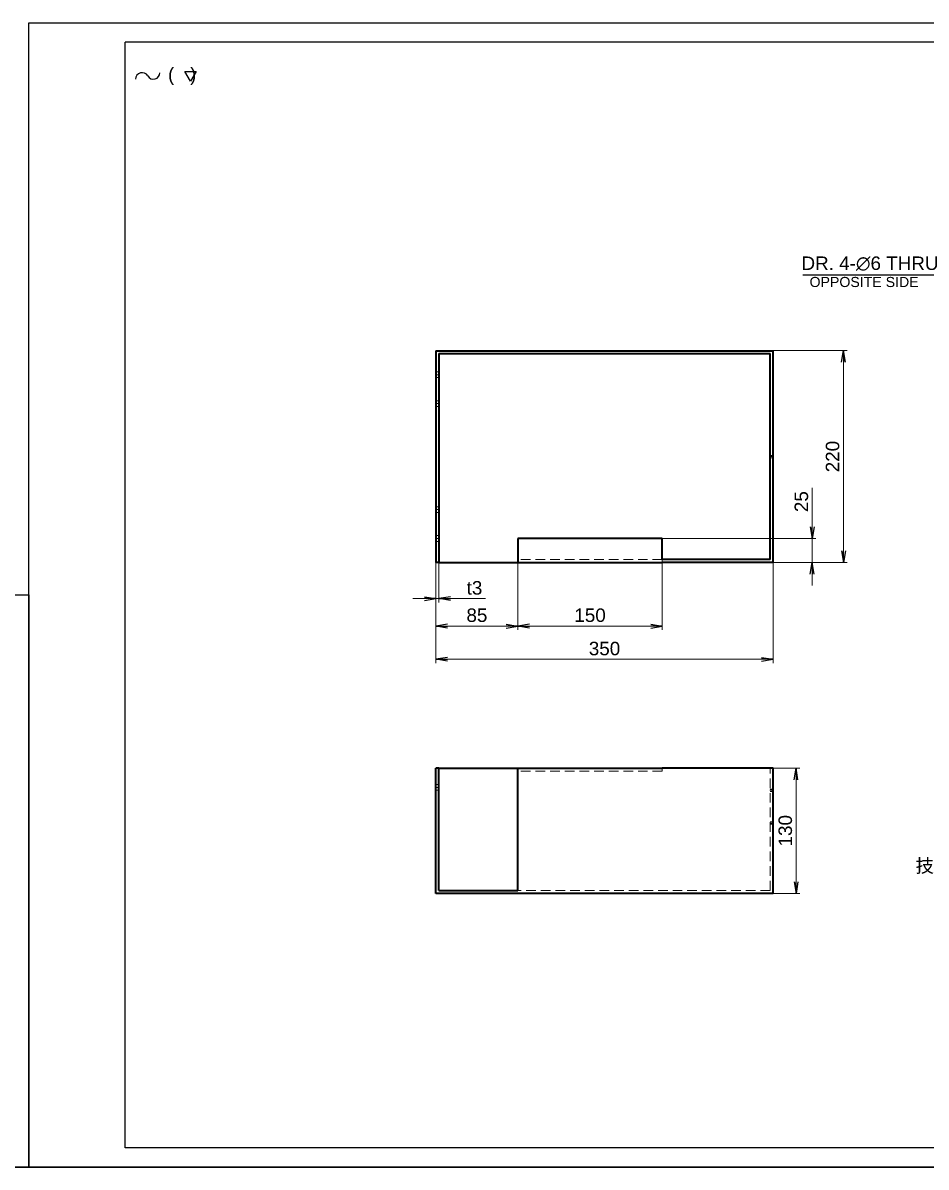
# Model space of a CAD drawing. Header units: millimetres. Extents: x -1727 to 307751, y -105919 to 6637.
# Drawn here: x 7528 to 8466, y -8118 to -6930 of the extents above; entities that cross this region are included whole.
import ezdxf

# ---------------------------------------------------------------- set-up
doc = ezdxf.new("R2010")
doc.units = ezdxf.units.MM
doc.linetypes.add('CENTER-HOKUTO', pattern=[23, 20, -1, 1, -1])
doc.linetypes.add('HIDDEN-HOKUTO', pattern=[3.8, 2.5, -1.3])
doc.layers.add('A3', color=7, linetype='Continuous', plot=False)
for name, color, linetype in [('AM_7', 2, 'CENTER-HOKUTO'), ('AM_HID', 1, 'HIDDEN-HOKUTO'), ('AM_VIS', 7, 'Continuous'), ('TITLE_FRAME', 7, 'Continuous'), ('WORD_DIM', 253, 'Continuous')]:
    doc.layers.add(name, color=color, linetype=linetype)
doc.layers.add('SOLID LINE', color=7, linetype='Continuous', lineweight=30)
doc.styles.get("Standard").update_dxf_attribs({"font": 'arial.ttf'})
doc.dimstyles.new('STANDARD 1-4', dxfattribs={"dimscale": 4, "dimtxt": 3.5, "dimasz": 3, "dimexe": 1, "dimexo": 0, "dimgap": 1, "dimtad": 3, "dimdsep": 46, "dimtxsty": 'Standard', "dimblk1": 'OPEN', "dimblk2": 'OPEN', "dimsah": 1, "dimcen": 0, "dimclrd": 256, "dimclre": 256, "dimclrt": 3, "dimazin": 2, "dimtfac": 1, "dimtmove": 0, "dimatfit": 3, "dimldrblk": 'OPEN', "dimfxl": 0, "dimtolj": 1, "dimtzin": 0, "dimlwd": 13, "dimlwe": 13, "dimarcsym": 0})
doc.dimstyles.new('STANDARD1-4', dxfattribs={"dimscale": 4, "dimtxt": 3.5, "dimasz": 3, "dimexe": 1, "dimexo": 0, "dimgap": 1, "dimtad": 3, "dimdsep": 46, "dimtxsty": 'Standard', "dimblk1": 'OPEN', "dimblk2": 'OPEN', "dimsah": 1, "dimcen": 0, "dimclrd": 256, "dimclre": 256, "dimclrt": 3, "dimazin": 2, "dimtfac": 1, "dimtmove": 0, "dimatfit": 3, "dimldrblk": 'OPEN', "dimfxl": 0, "dimtolj": 1, "dimlwd": 25, "dimlwe": 25, "dimarcsym": 0})

# ---------------------------------------------------------------- blocks, each defined once
blk = doc.blocks.new('_OPEN')
at = {"color": 0}
for p, q in [((-1, 0.167), (0, 0)), ((-1, -0.167), (0, 0)), ((0, 0), (-1, 0))]:
    blk.add_line(p, q, dxfattribs=at)
blk = doc.blocks.new('*D300')
at = {"layer": 'DEFPOINTS', "color": 0, "linetype": 'Continuous', "transparency": 16777216}
for p in [(7956.7, -7490.3), (8041.7, -7490.3), (8041.7, -7556.3)]:
    blk.add_point(p, dxfattribs=at)
at = {"layer": 'WORD_DIM', "linetype": 'Continuous', "lineweight": 13, "transparency": 16777216}
for p, q in [((7956.7, -7490.3), (7956.7, -7560.3)), ((8041.7, -7490.3), (8041.7, -7560.3)), ((7968.7, -7556.3), (8029.7, -7556.3))]:
    blk.add_line(p, q, dxfattribs=at)
at = {"layer": 'WORD_DIM', "linetype": 'Continuous', "lineweight": 13, "transparency": 16777216, "xscale": 12, "yscale": 12, "zscale": 12, "rotation": 180}
blk.add_blockref('_OPEN', (7956.7, -7556.3), dxfattribs=at)
at = {"layer": 'WORD_DIM', "linetype": 'Continuous', "lineweight": 13, "transparency": 16777216, "xscale": 12, "yscale": 12, "zscale": 12}
blk.add_blockref('_OPEN', (8041.7, -7556.3), dxfattribs=at)
at = {"layer": 'WORD_DIM', "color": 3, "linetype": 'Continuous', "transparency": 16777216, "insert": (7999.2, -7545.1), "char_height": 14, "attachment_point": 5}
blk.add_mtext('\\A1;85', dxfattribs=at)
blk = doc.blocks.new('*D301')
at = {"layer": 'DEFPOINTS', "color": 0, "linetype": 'Continuous', "transparency": 16777216}
for p in [(8041.7, -7490.3), (8191.7, -7487.3), (8191.7, -7556.3)]:
    blk.add_point(p, dxfattribs=at)
at = {"layer": 'WORD_DIM', "linetype": 'Continuous', "lineweight": 13, "transparency": 16777216}
for p, q in [((8041.7, -7490.3), (8041.7, -7560.3)), ((8191.7, -7487.3), (8191.7, -7560.3)), ((8053.7, -7556.3), (8179.7, -7556.3))]:
    blk.add_line(p, q, dxfattribs=at)
at = {"layer": 'WORD_DIM', "linetype": 'Continuous', "lineweight": 13, "transparency": 16777216, "xscale": 12, "yscale": 12, "zscale": 12, "rotation": 180}
blk.add_blockref('_OPEN', (8041.7, -7556.3), dxfattribs=at)
at = {"layer": 'WORD_DIM', "linetype": 'Continuous', "lineweight": 13, "transparency": 16777216, "xscale": 12, "yscale": 12, "zscale": 12}
blk.add_blockref('_OPEN', (8191.7, -7556.3), dxfattribs=at)
at = {"layer": 'WORD_DIM', "color": 3, "linetype": 'Continuous', "transparency": 16777216, "insert": (8116.7, -7545.1), "char_height": 14, "attachment_point": 5}
blk.add_mtext('\\A1;150', dxfattribs=at)
blk = doc.blocks.new('*D302')
at = {"layer": 'DEFPOINTS', "color": 0, "linetype": 'Continuous', "transparency": 16777216}
for p in [(8191.7, -7465.3), (8347.3, -7465.3), (8306.7, -7490.3)]:
    blk.add_point(p, dxfattribs=at)
at = {"layer": 'WORD_DIM', "linetype": 'Continuous', "lineweight": 13, "transparency": 16777216}
for p, q in [((8347.3, -7453.3), (8347.3, -7412.9)), ((8191.7, -7465.3), (8351.3, -7465.3)), ((8347.3, -7490.3), (8347.3, -7465.3)), ((8306.7, -7490.3), (8351.3, -7490.3)), ((8347.3, -7502.3), (8347.3, -7514.3))]:
    blk.add_line(p, q, dxfattribs=at)
at = {"layer": 'WORD_DIM', "linetype": 'Continuous', "lineweight": 13, "transparency": 16777216, "xscale": 12, "yscale": 12, "zscale": 12}
for p, rotation in [((8347.3, -7465.3), 270), ((8347.3, -7490.3), 90)]:
    blk.add_blockref('_OPEN', p, dxfattribs=dict(at, rotation=rotation))
at = {"layer": 'WORD_DIM', "color": 3, "linetype": 'Continuous', "transparency": 16777216, "insert": (8336.2, -7427.1), "char_height": 14, "attachment_point": 5, "rotation": 90}
blk.add_mtext('\\A1;25', dxfattribs=at)
blk = doc.blocks.new('*D303')
at = {"layer": 'DEFPOINTS', "color": 0, "linetype": 'Continuous', "transparency": 16777216}
for p in [(7956.7, -7490.3), (7959.7, -7490.3), (7959.7, -7527.8)]:
    blk.add_point(p, dxfattribs=at)
at = {"layer": 'WORD_DIM', "linetype": 'Continuous', "lineweight": 13, "transparency": 16777216}
for p, q in [((7956.7, -7490.3), (7956.7, -7531.8)), ((7959.7, -7490.3), (7959.7, -7531.8)), ((7944.7, -7527.8), (7932.7, -7527.8)), ((7956.7, -7527.8), (7959.7, -7527.8)), ((7971.7, -7527.8), (8008.2, -7527.8))]:
    blk.add_line(p, q, dxfattribs=at)
at = {"layer": 'WORD_DIM', "linetype": 'Continuous', "lineweight": 13, "transparency": 16777216, "xscale": 12, "yscale": 12, "zscale": 12}
blk.add_blockref('_OPEN', (7956.7, -7527.8), dxfattribs=at)
at = {"layer": 'WORD_DIM', "linetype": 'Continuous', "lineweight": 13, "transparency": 16777216, "xscale": 12, "yscale": 12, "zscale": 12, "rotation": 180}
blk.add_blockref('_OPEN', (7959.7, -7527.8), dxfattribs=at)
at = {"layer": 'WORD_DIM', "color": 3, "linetype": 'Continuous', "transparency": 16777216, "insert": (7996.7, -7516.7), "char_height": 14, "attachment_point": 5}
blk.add_mtext('\\A1;t3', dxfattribs=at)
blk = doc.blocks.new('*D304')
at = {"layer": 'DEFPOINTS', "color": 0, "linetype": 'Continuous', "ltscale": 5, "transparency": 16777216}
for p in [(8306.7, -7270.3), (8379.8, -7270.3), (8306.7, -7490.3)]:
    blk.add_point(p, dxfattribs=at)
at = {"layer": 'WORD_DIM', "linetype": 'Continuous', "lineweight": 13, "ltscale": 5, "transparency": 16777216}
for p, q in [((8306.7, -7270.3), (8383.8, -7270.3)), ((8379.8, -7478.3), (8379.8, -7282.3)), ((8306.7, -7490.3), (8383.8, -7490.3))]:
    blk.add_line(p, q, dxfattribs=at)
at = {"layer": 'WORD_DIM', "linetype": 'Continuous', "lineweight": 13, "ltscale": 5, "transparency": 16777216, "xscale": 12, "yscale": 12, "zscale": 12}
for p, rotation in [((8379.8, -7270.3), 90), ((8379.8, -7490.3), 270)]:
    blk.add_blockref('_OPEN', p, dxfattribs=dict(at, rotation=rotation))
at = {"layer": 'WORD_DIM', "color": 3, "linetype": 'Continuous', "ltscale": 5, "transparency": 16777216, "insert": (8368.6, -7380.3), "char_height": 14, "attachment_point": 5, "rotation": 90}
blk.add_mtext('\\A1;220', dxfattribs=at)
blk = doc.blocks.new('*D305')
at = {"layer": 'DEFPOINTS', "color": 0, "linetype": 'Continuous', "ltscale": 5, "transparency": 16777216}
for p in [(7956.7, -7490.3), (8306.7, -7490.3), (7956.7, -7590.8)]:
    blk.add_point(p, dxfattribs=at)
at = {"layer": 'WORD_DIM', "linetype": 'Continuous', "lineweight": 13, "ltscale": 5, "transparency": 16777216}
for p, q in [((7956.7, -7490.3), (7956.7, -7594.8)), ((8306.7, -7490.3), (8306.7, -7594.8)), ((8294.7, -7590.8), (7968.7, -7590.8))]:
    blk.add_line(p, q, dxfattribs=at)
at = {"layer": 'WORD_DIM', "linetype": 'Continuous', "lineweight": 13, "ltscale": 5, "transparency": 16777216, "xscale": 12, "yscale": 12, "zscale": 12, "rotation": 180}
blk.add_blockref('_OPEN', (7956.7, -7590.8), dxfattribs=at)
at = {"layer": 'WORD_DIM', "linetype": 'Continuous', "lineweight": 13, "ltscale": 5, "transparency": 16777216, "xscale": 12, "yscale": 12, "zscale": 12}
blk.add_blockref('_OPEN', (8306.7, -7590.8), dxfattribs=at)
at = {"layer": 'WORD_DIM', "color": 3, "linetype": 'Continuous', "ltscale": 5, "transparency": 16777216, "insert": (8131.7, -7579.7), "char_height": 14, "attachment_point": 5}
blk.add_mtext('\\A1;350', dxfattribs=at)
blk = doc.blocks.new('*D315')
at = {"layer": 'DEFPOINTS', "color": 0, "linetype": 'Continuous', "ltscale": 5, "transparency": 16777216}
for p in [(8553.1, -7292.8), (8556.3, -7297.9)]:
    blk.add_point(p, dxfattribs=at)
at = {"layer": 'WORD_DIM', "linetype": 'Continuous', "lineweight": 25, "ltscale": 5, "transparency": 16777216}
for p, q in [((8337.8, -7191.5), (8489.8, -7191.5)), ((8489.8, -7191.5), (8546.8, -7282.6))]:
    blk.add_line(p, q, dxfattribs=at)
at = {"layer": 'WORD_DIM', "linetype": 'Continuous', "lineweight": 25, "ltscale": 5, "transparency": 16777216, "xscale": 12, "yscale": 12, "zscale": 12, "rotation": 302.0153356757864}
blk.add_blockref('_OPEN', (8553.1, -7292.8), dxfattribs=at)
at = {"layer": 'WORD_DIM', "color": 3, "linetype": 'Continuous', "ltscale": 5, "transparency": 16777216, "insert": (8407.4, -7180), "char_height": 14, "attachment_point": 5}
blk.add_mtext('\\A1;DR. 4-∅6 THRU', dxfattribs=at)
blk = doc.blocks.new('shiage0')
at = {"layer": 'WORD_DIM', "color": 3, "linetype": 'Continuous'}
for centre, start, end in [((1.69, 0), 30, 180), ((4.61, 1.69), 210, 0)]:
    blk.add_arc(centre, 1.69, start, end, dxfattribs=at)
blk = doc.blocks.new('12')
at = {"layer": 'TITLE_FRAME', "color": 3, "linetype": 'Continuous'}
blk.add_lwpolyline([(20.46, 3.03), (19.01, 5.53), (21.9, 5.53)], close=True, dxfattribs=at)
blk.add_blockref('shiage0', (6.23, 3.56), dxfattribs=at)
blk.add_text('(   )', height=3.5, dxfattribs=at).set_placement((14.64, 3.08))
blk = doc.blocks.new('*D341')
at = {"layer": 'DEFPOINTS', "color": 0, "linetype": 'Continuous', "ltscale": 5, "transparency": 16777216}
for p in [(8306.7, -7703.8), (8306.7, -7833.8), (8330.6, -7833.8)]:
    blk.add_point(p, dxfattribs=at)
at = {"layer": 'WORD_DIM', "linetype": 'Continuous', "lineweight": 13, "ltscale": 5, "transparency": 16777216}
for p, q in [((8306.7, -7703.8), (8334.6, -7703.8)), ((8330.6, -7715.8), (8330.6, -7821.8)), ((8306.7, -7833.8), (8334.6, -7833.8))]:
    blk.add_line(p, q, dxfattribs=at)
at = {"layer": 'WORD_DIM', "linetype": 'Continuous', "lineweight": 13, "ltscale": 5, "transparency": 16777216, "xscale": 12, "yscale": 12, "zscale": 12}
for p, rotation in [((8330.6, -7703.8), 90), ((8330.6, -7833.8), 270)]:
    blk.add_blockref('_OPEN', p, dxfattribs=dict(at, rotation=rotation))
at = {"layer": 'WORD_DIM', "color": 3, "linetype": 'Continuous', "ltscale": 5, "transparency": 16777216, "insert": (8319.5, -7768.8), "char_height": 14, "attachment_point": 5, "rotation": 90}
blk.add_mtext('\\A1;130', dxfattribs=at)

msp = doc.modelspace()

# ---------------------------------------------------------------- linework, layer by layer
msp.add_line((538.05434, -8118.07641), (39955.55791, -8118.07641))
at = {"layer": 'A3', "linetype": 'Continuous'}
for points in [[(7534.05394, -6929.98265), (9214.05394, -6929.98265), (9214.05394, -8117.98265), (7534.05394, -8117.98265)], [(6694.05394, -7523.98265), (7534.05394, -7523.98265), (7534.05394, -8117.98265), (6694.05394, -8117.98265)]]:
    msp.add_lwpolyline(points, close=True, dxfattribs=at)
at = {"layer": 'AM_7', "lineweight": 13, "ltscale": 4}
for p, q in [((7956.40799, -7295.33363), (7960.0076, -7295.33363)), ((7956.40799, -7325.33363), (7960.0076, -7325.33363)), ((8307.00809, -7380.33363), (8303.4075, -7380.33363)), ((7956.40799, -7435.33357), (7960.0076, -7435.33357)), ((7956.40799, -7465.33357), (7960.0076, -7465.33357)), ((7956.40799, -7723.84028), (7960.0076, -7723.84028)), ((8307.00809, -7726.84028), (8303.4075, -7726.84028)), ((8307.00809, -7760.84028), (8303.4075, -7760.84028))]:
    msp.add_line(p, q, dxfattribs=at)
at = {"layer": 'AM_HID', "lineweight": 13, "ltscale": 4}
for p, q in [((7956.70779, -7292.33363), (7959.70779, -7292.33363)), ((7956.70779, -7298.33363), (7959.70779, -7298.33363)), ((7956.70779, -7322.33363), (7959.70779, -7322.33363)), ((7956.70779, -7328.33363), (7959.70779, -7328.33363)), ((8306.70779, -7379.10413), (8303.70779, -7379.10413)), ((8306.70779, -7379.10413), (8303.70779, -7379.10413)), ((8306.70779, -7381.56312), (8303.70779, -7381.56312)), ((8306.70779, -7381.56312), (8303.70779, -7381.56312)), ((7956.70779, -7432.33357), (7959.70779, -7432.33357)), ((7956.70779, -7438.33357), (7959.70779, -7438.33357)), ((7956.70779, -7462.33357), (7959.70779, -7462.33357)), ((7956.70779, -7468.33357), (7959.70779, -7468.33357)), ((8191.70779, -7487.33363), (8041.70779, -7487.33363)), ((8191.70779, -7706.84028), (8041.70779, -7706.84028)), ((8191.70779, -7706.84028), (8191.70779, -7703.84028)), ((8303.70779, -7830.84028), (8303.70779, -7703.84028)), ((7956.70779, -7720.84028), (7959.70779, -7720.84028)), ((7956.70779, -7720.84028), (7959.70779, -7720.84028)), ((7956.70779, -7720.84028), (7959.70779, -7720.84028)), ((7956.70779, -7720.84028), (7959.70779, -7720.84028)), ((7956.70779, -7726.84028), (7959.70779, -7726.84028)), ((7956.70779, -7726.84028), (7959.70779, -7726.84028)), ((7956.70779, -7726.84028), (7959.70779, -7726.84028)), ((7956.70779, -7726.84028), (7959.70779, -7726.84028)), ((8306.70779, -7725.61079), (8303.70779, -7725.61079)), ((8306.70779, -7728.06977), (8303.70779, -7728.06977)), ((8306.70779, -7759.61079), (8303.70779, -7759.61079)), ((8306.70779, -7762.06977), (8303.70779, -7762.06977)), ((8303.70779, -7830.84028), (8041.70779, -7830.84028))]:
    msp.add_line(p, q, dxfattribs=at)
at = {"layer": 'AM_VIS', "linetype": 'Continuous'}
for p, q in [((9194.05394, -6949.98265), (7634.05394, -6949.98265)), ((7634.05394, -8097.98265), (7634.05394, -6949.98265)), ((9194.05394, -8097.98265), (7634.05394, -8097.98265))]:
    msp.add_line(p, q, dxfattribs=at)
at = {"layer": 'AM_VIS', "color": 7, "lineweight": 35, "ltscale": 4}
for p, q in [((7956.70779, -7270.3335), (8306.70779, -7270.3335)), ((7956.70779, -7270.3335), (7956.70779, -7490.33363)), ((8306.70779, -7490.33363), (8306.70779, -7270.3335)), ((7959.70779, -7273.3335), (7959.70779, -7490.33363)), ((7959.70779, -7273.3335), (8303.70779, -7273.3335)), ((8303.70779, -7487.33363), (8303.70779, -7273.3335)), ((8041.70779, -7465.33363), (8041.70779, -7490.33363)), ((8191.70779, -7465.33363), (8041.70779, -7465.33363)), ((8191.70779, -7487.33363), (8191.70779, -7465.33363)), ((7959.70779, -7490.33363), (7956.70779, -7490.33363)), ((7959.70779, -7490.33363), (8041.70779, -7490.33363)), ((8041.70779, -7490.33363), (8191.70779, -7490.33363)), ((8303.70779, -7487.33363), (8191.70779, -7487.33363)), ((8306.70779, -7490.33363), (8191.70779, -7490.33363)), ((7959.70779, -7703.84028), (7956.70779, -7703.84028)), ((7956.70779, -7833.84028), (7956.70779, -7703.84028)), ((7959.70779, -7830.84028), (7959.70779, -7703.84028)), ((7959.70779, -7703.84028), (8041.70779, -7703.84028)), ((8041.70779, -7703.84028), (8191.70779, -7703.84028)), ((8041.70779, -7830.84028), (8041.70779, -7703.84028)), ((8306.70779, -7703.84028), (8191.70779, -7703.84028)), ((8306.70779, -7833.84028), (8306.70779, -7703.84028)), ((8306.70779, -7833.84028), (7956.70779, -7833.84028)), ((7959.70779, -7830.84028), (8041.70779, -7830.84028))]:
    msp.add_line(p, q, dxfattribs=at)

# ---------------------------------------------------------------- block references
at = {"layer": 'WORD_DIM', "color": 4, "linetype": 'Continuous', "ltscale": 5, "xscale": 4, "yscale": 4, "zscale": 4}
msp.add_blockref('12', (7619.89881, -7002.70272), dxfattribs=at)

# ---------------------------------------------------------------- texts
at = {"layer": 'SOLID LINE', "ltscale": 0.5, "insert": (8454.68819, -7798.13931), "char_height": 14, "width": 120.242104, "attachment_point": 1}
msp.add_mtext('\\pt84;{\\fSimHei|b0|i0|c134|p2;\\C3;技术要求:}', dxfattribs=at)
at = {"layer": 'WORD_DIM', "color": 3, "linetype": 'Continuous', "ltscale": 5, "insert": (8401.27066, -7199.08259), "char_height": 10.5, "attachment_point": 5}
msp.add_mtext('OPPOSITE SIDE', dxfattribs=at)

# ---------------------------------------------------------------- dimensions: what is measured, and where the dimension line sits
at = {"layer": 'WORD_DIM', "color": 3, "linetype": 'Continuous', "ltscale": 5}
dim = msp.add_diameter_dim_2p(p1=(8556.31758, -7297.87735), p2=(8553.1367, -7292.78991), text='DR. 4-<> THRU', dimstyle='STANDARD1-4', override={"dimtoh": 1, "dimtofl": 0}, dxfattribs=at)
dim.commit()
dim.dimension.update_dxf_attribs({"geometry": '*D315', "text_midpoint": (8407.41586, -7191.51571), "dimtype": 163})
for base, p1, p2, picture, middle in [((8379.76886, -7270.3335), (8306.70779, -7490.33363), (8306.70779, -7270.3335), '*D304', (8368.62084, -7380.33357)), ((8330.62385, -7833.84028), (8306.70779, -7703.84028), (8306.70779, -7833.84028), '*D341', (8319.47105, -7768.84028))]:
    dim = msp.add_linear_dim(base=base, p1=p1, p2=p2, angle=90, dimstyle='STANDARD 1-4', dxfattribs=at)
    dim.commit()
    dim.dimension.update_dxf_attribs({"geometry": picture, "text_midpoint": middle})
at = {"layer": 'WORD_DIM', "linetype": 'Continuous'}
dim = msp.add_linear_dim(base=(8347.33679, -7465.33363), p1=(8306.70779, -7490.33363), p2=(8191.70779, -7465.33363), angle=90, dimstyle='STANDARD 1-4', dxfattribs=at)
dim.commit()
dim.dimension.update_dxf_attribs({"geometry": '*D302', "text_midpoint": (8336.18876, -7427.13444)})
dim = msp.add_linear_dim(base=(7959.70779, -7527.81223), p1=(7956.70779, -7490.33363), p2=(7959.70779, -7490.33363), text='t<>', dimstyle='STANDARD 1-4', dxfattribs=at)
dim.commit()
dim.dimension.update_dxf_attribs({"geometry": '*D303', "text_midpoint": (7996.70779, -7527.81223), "dimtype": 160})
for base, p1, p2, picture, middle in [((8041.70779, -7556.2872), (7956.70779, -7490.33363), (8041.70779, -7490.33363), '*D300', (7999.20779, -7545.13918)), ((8191.70779, -7556.2872), (8041.70779, -7490.33363), (8191.70779, -7487.33363), '*D301', (8116.70779, -7545.13918))]:
    dim = msp.add_linear_dim(base=base, p1=p1, p2=p2, dimstyle='STANDARD 1-4', dxfattribs=at)
    dim.commit()
    dim.dimension.update_dxf_attribs({"geometry": picture, "text_midpoint": middle})
at = {"layer": 'WORD_DIM', "color": 3, "linetype": 'Continuous', "ltscale": 5}
dim = msp.add_linear_dim(base=(7956.70779, -7590.84236), p1=(8306.70779, -7490.33363), p2=(7956.70779, -7490.33363), dimstyle='STANDARD 1-4', dxfattribs=at)
dim.commit()
dim.dimension.update_dxf_attribs({"geometry": '*D305', "text_midpoint": (8131.70779, -7579.68957)})

doc.saveas('drawing.dxf')
